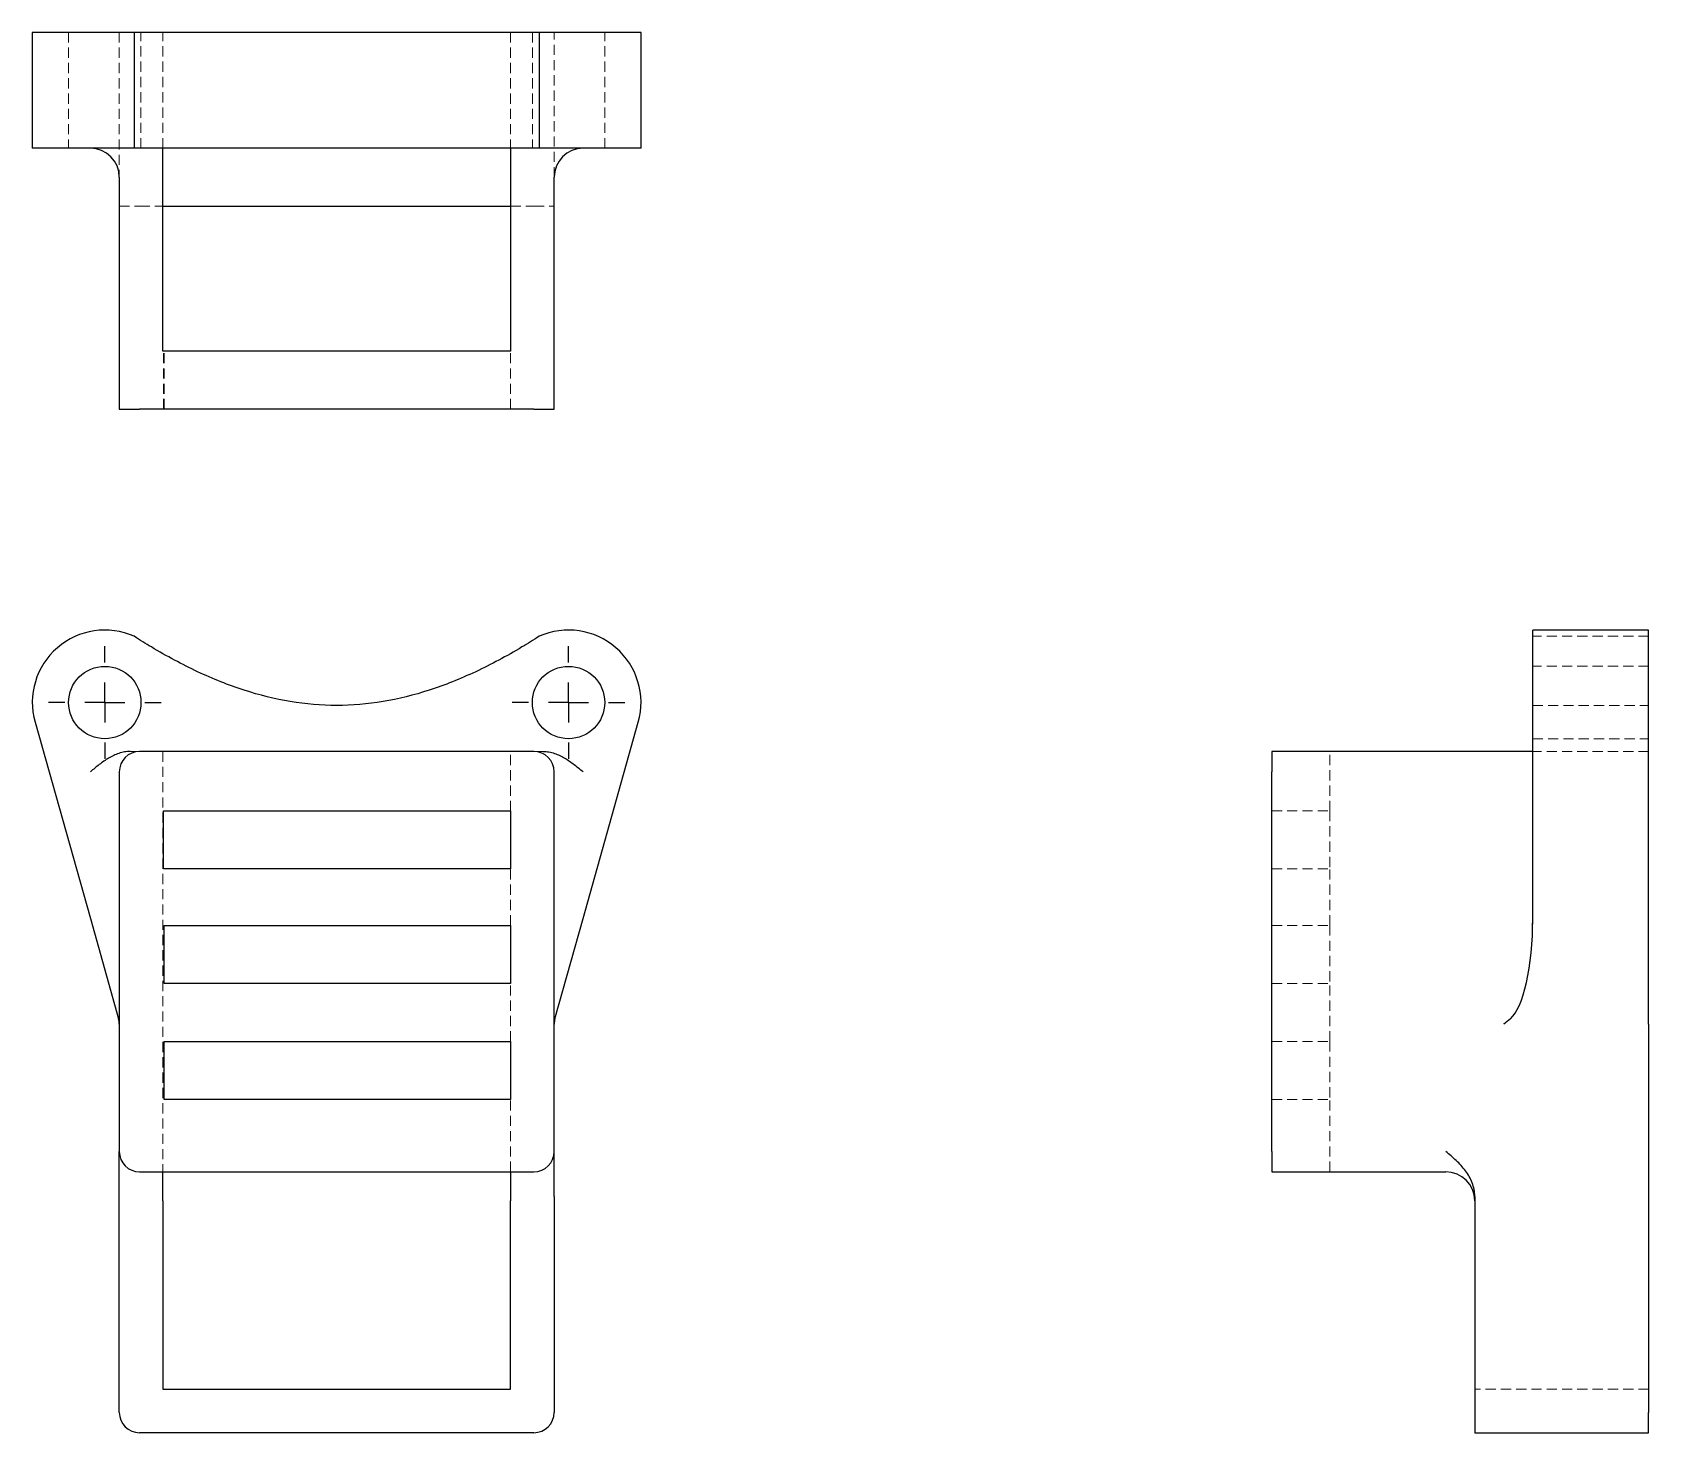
# Model space of a CAD drawing. Header units: millimetres. Extents: x 45 to 246, y 7 to 181.
import ezdxf

# ---------------------------------------------------------------- set-up
doc = ezdxf.new("R2010")
doc.units = ezdxf.units.MM
doc.linetypes.add('HIDDEN', pattern=[1.905, 1.27, -0.635])
doc.layers.add('10', color=7, linetype='Continuous')

# ---------------------------------------------------------------- blocks, each defined once
blk = doc.blocks.new('SW_CENTERMARKSYMBOL_0')
at = {"layer": '10', "color": 0}
for p, q in [((0, 5), (0, 7.01)), ((0, 0), (0, 2.5)), ((-5, 0), (-7.01, 0)), ((0, 0), (-2.5, 0)), ((0, 0), (0, -2.5)), ((0, 0), (2.5, 0)), ((5, 0), (7.01, 0)), ((0, -5), (0, -7.01))]:
    blk.add_line(p, q, dxfattribs=at)
blk = doc.blocks.new('SW_CENTERMARKSYMBOL_1')
at = {"layer": '10', "color": 0}
for p, q in [((0, 5), (0, 7.01)), ((0, 0), (0, 2.5)), ((-5, 0), (-7.01, 0)), ((0, 0), (-2.5, 0)), ((0, 0), (0, -2.5)), ((0, 0), (2.5, 0)), ((5, 0), (7.01, 0)), ((0, -5), (0, -7.01))]:
    blk.add_line(p, q, dxfattribs=at)

msp = doc.modelspace()

# ---------------------------------------------------------------- linework, layer by layer
at = {"color": 7, "linetype": 'Continuous', "lineweight": 25}
for p, q in [((45.08, 181.47), (45.08, 167.03)), ((57.78, 181.47), (45.08, 181.47)), ((57.78, 181.47), (57.78, 167.03)), ((108.22, 181.47), (108.22, 167.03)), ((120.92, 181.47), (108.22, 181.47)), ((120.92, 167.03), (120.92, 181.47)), ((57.78, 167.03), (45.08, 167.03)), ((61.34, 141.75), (61.34, 167.03)), ((104.68, 167.03), (104.68, 141.75)), ((120.92, 167.03), (108.22, 167.03)), ((55.92, 163.42), (55.92, 134.52)), ((110.09, 134.52), (110.09, 163.42)), ((61.34, 159.8), (104.68, 159.8)), ((104.68, 141.75), (61.34, 141.75)), ((55.92, 134.52), (58.45, 134.52)), ((107.57, 134.52), (58.45, 134.52)), ((107.57, 134.52), (110.09, 134.52)), ((246.47, 107), (232.03, 107)), ((232.03, 95.53), (232.03, 107)), ((246.47, 95.53), (246.47, 107)), ((45.42, 95.52), (52.31, 71.06)), ((113.71, 71.08), (120.58, 95.53)), ((232.03, 71.08), (232.03, 95.53)), ((246.47, 58.58), (246.47, 95.53)), ((107.57, 91.87), (58.45, 91.87)), ((228.42, 91.87), (199.52, 91.87)), ((199.52, 91.87), (199.52, 89.34)), ((232.03, 91.87), (228.42, 91.87)), ((55.92, 89.34), (55.92, 42.03)), ((110.09, 42.03), (110.09, 89.34)), ((199.52, 42.03), (199.52, 89.34)), ((61.42, 84.46), (104.68, 84.46)), ((61.42, 77.24), (61.42, 84.46)), ((104.68, 84.46), (104.68, 77.24)), ((104.68, 77.24), (61.42, 77.24)), ((52.31, 71.06), (55.83, 58.58)), ((110.19, 58.58), (113.71, 71.08)), ((61.5, 70.2), (104.68, 70.2)), ((61.5, 62.98), (61.5, 70.2)), ((104.68, 70.2), (104.68, 62.98)), ((104.68, 62.98), (61.5, 62.98)), ((246.47, 57.9), (246.47, 58.58)), ((246.47, 57.9), (246.47, 9.53)), ((61.5, 55.75), (104.68, 55.75)), ((61.5, 48.53), (61.5, 55.75)), ((104.68, 55.75), (104.68, 48.53)), ((104.68, 48.53), (61.5, 48.53)), ((199.52, 42.03), (199.52, 39.5)), ((58.45, 39.5), (107.57, 39.5)), ((61.34, 35.89), (61.34, 39.5)), ((104.68, 39.5), (104.68, 35.89)), ((199.52, 39.5), (221.19, 39.5)), ((55.92, 9.53), (55.92, 36.44)), ((110.09, 36.44), (110.09, 9.53)), ((224.8, 36.44), (224.8, 9.53)), ((61.34, 35.89), (61.34, 12.42)), ((104.68, 12.42), (104.68, 35.89)), ((61.34, 12.42), (104.68, 12.42)), ((224.8, 9.53), (224.8, 7)), ((246.47, 7), (246.47, 9.53)), ((107.57, 7), (58.45, 7)), ((224.8, 7), (246.47, 7))]:
    msp.add_line(p, q, dxfattribs=at)
at = {"color": 7, "linetype": 'HIDDEN', "lineweight": 18}
for p, q in [((49.59, 181.47), (49.59, 167.03)), ((55.92, 181.47), (55.92, 163.42)), ((58.62, 167.03), (58.62, 181.47)), ((61.34, 167.03), (61.34, 181.47)), ((104.68, 181.47), (104.68, 167.03)), ((107.38, 181.47), (107.38, 167.03)), ((110.09, 163.42), (110.09, 181.47)), ((116.41, 167.03), (116.41, 181.47)), ((55.92, 159.8), (58.45, 159.8)), ((58.45, 159.8), (61.34, 159.8)), ((104.68, 159.8), (107.57, 159.8)), ((107.57, 159.8), (110.09, 159.8)), ((61.42, 134.52), (61.42, 141.75)), ((61.5, 134.52), (61.5, 141.75)), ((104.68, 134.52), (104.68, 141.75)), ((104.68, 134.52), (104.68, 141.75)), ((246.47, 106.22), (232.03, 106.22)), ((246.47, 102.49), (232.03, 102.49)), ((232.03, 97.6), (246.47, 97.6)), ((232.03, 93.46), (246.47, 93.46)), ((58.45, 91.87), (57.28, 91.87)), ((61.34, 91.87), (61.34, 39.5)), ((104.68, 84.46), (104.68, 91.87)), ((108.74, 91.87), (107.57, 91.87)), ((206.75, 84.46), (206.75, 91.87)), ((246.47, 91.87), (232.03, 91.87)), ((199.52, 84.46), (206.75, 84.46)), ((206.75, 84.46), (206.75, 77.24)), ((104.68, 70.2), (104.68, 77.24)), ((199.52, 77.24), (206.75, 77.24)), ((206.75, 70.2), (206.75, 77.24)), ((232.03, 71.08), (232.03, 71.06)), ((199.52, 70.2), (206.75, 70.2)), ((206.75, 70.2), (206.75, 62.98)), ((104.68, 55.75), (104.68, 62.98)), ((199.52, 62.98), (206.75, 62.98)), ((206.75, 55.75), (206.75, 62.98)), ((199.52, 55.75), (206.75, 55.75)), ((206.75, 55.75), (206.75, 48.53)), ((104.68, 39.5), (104.68, 48.53)), ((199.52, 48.53), (206.75, 48.53)), ((206.75, 39.5), (206.75, 48.53)), ((246.47, 12.42), (224.8, 12.42))]:
    msp.add_line(p, q, dxfattribs=at)
at = {"color": 7, "linetype": 'Continuous', "lineweight": 25}
for centre in [(54.11, 97.97), (111.89, 97.97)]:
    msp.add_circle(centre, 4.51, dxfattribs=at)
for centre, radius, start, end in [((52.31, 163.42), 3.61, 0, 90), ((113.71, 163.42), 3.61, 90, 180), ((54.11, 97.97), 9.03, 66.0317, 195.7387), ((111.89, 97.97), 9.03, 344.2881, 113.9686), ((58.45, 89.34), 2.53, 90, 180), ((107.57, 89.34), 2.53, 0, 90), ((58.45, 42.03), 2.53, 180, 270), ((107.57, 42.03), 2.53, 270, 0), ((221.19, 35.89), 3.61, 0, 90), ((58.45, 9.53), 2.53, 180, 270), ((107.57, 9.53), 2.53, 270, 0)]:
    msp.add_arc(centre, radius, start, end, dxfattribs=at)
msp.add_ellipse((228.42, 71.08), major_axis=(0, 12.84), ratio=0.281311, start_param=3.370808, end_param=4.712389, dxfattribs=at)
at = {"color": 7, "linetype": 'HIDDEN', "lineweight": 18}
msp.add_ellipse((228.42, 71.06), major_axis=(0, 12.81), ratio=0.281818, start_param=3.3712, end_param=4.712389, dxfattribs=at)
at = {"color": 7, "linetype": 'Continuous', "lineweight": 25}
for points in [[(59.91, 181.47), (59.2, 181.47), (58.49, 181.47), (57.78, 181.47)], [(108.22, 181.47), (107.51, 181.47), (106.8, 181.47), (106.09, 181.47)], [(59.91, 167.03), (59.2, 167.03), (58.49, 167.03), (57.78, 167.03)], [(108.22, 167.03), (107.51, 167.03), (106.8, 167.03), (106.09, 167.03)], [(59.91, 104.89), (59.2, 105.32), (58.49, 105.76), (57.78, 106.22)], [(108.22, 106.22), (107.51, 105.76), (106.8, 105.32), (106.09, 104.89)]]:
    msp.add_open_spline(points, degree=3, dxfattribs=at)
for points, knots in [([(106.09, 181.47), (104.17, 181.47), (102.24, 181.47), (98.4, 181.47), (96.47, 181.47), (92.62, 181.47), (90.7, 181.47), (86.85, 181.47), (83, 181.47), (79.15, 181.47), (75.3, 181.47), (73.38, 181.47), (69.53, 181.47), (67.6, 181.47), (63.76, 181.47), (61.83, 181.47), (59.91, 181.47)], [0, 0, 0, 0, 0.125, 0.125, 0.25, 0.25, 0.375, 0.375, 0.5, 0.625, 0.625, 0.75, 0.75, 0.875, 0.875, 1, 1, 1, 1]), ([(106.09, 167.03), (104.17, 167.03), (102.24, 167.03), (98.4, 167.03), (96.47, 167.03), (92.62, 167.03), (90.7, 167.03), (86.85, 167.03), (83, 167.03), (79.15, 167.03), (75.3, 167.03), (73.38, 167.03), (69.53, 167.03), (67.6, 167.03), (63.76, 167.03), (61.83, 167.03), (59.91, 167.03)], [0, 0, 0, 0, 0.125, 0.125, 0.25, 0.25, 0.375, 0.375, 0.5, 0.625, 0.625, 0.75, 0.75, 0.875, 0.875, 1, 1, 1, 1]), ([(106.09, 104.89), (104.17, 103.74), (102.24, 102.71), (98.4, 100.91), (96.47, 100.14), (92.62, 98.89), (90.7, 98.41), (86.85, 97.77), (83, 97.44), (79.15, 97.77), (75.3, 98.41), (73.38, 98.89), (69.53, 100.14), (67.6, 100.91), (63.76, 102.71), (61.83, 103.74), (59.91, 104.89)], [0, 0, 0, 0, 0.125, 0.125, 0.25, 0.25, 0.375, 0.375, 0.5, 0.625, 0.625, 0.75, 0.75, 0.875, 0.875, 1, 1, 1, 1]), ([(57.28, 91.87), (57.04, 91.87), (56.8, 91.85), (56.33, 91.77), (56.1, 91.71), (55.42, 91.48), (55, 91.28), (54.18, 90.8), (53.79, 90.53), (53.04, 89.95), (52.68, 89.64), (52.31, 89.34)], [0, 0, 0, 0, 0.125, 0.125, 0.25, 0.25, 0.5, 0.5, 0.75, 0.75, 1, 1, 1, 1]), ([(108.74, 91.87), (108.98, 91.87), (109.22, 91.85), (109.68, 91.77), (109.92, 91.71), (110.6, 91.48), (111.02, 91.28), (111.84, 90.8), (112.23, 90.53), (112.98, 89.95), (113.34, 89.64), (113.71, 89.34)], [0, 0, 0, 0, 0.125, 0.125, 0.25, 0.25, 0.5, 0.5, 0.75, 0.75, 1, 1, 1, 1]), ([(55.92, 57.9), (55.92, 57.9), (55.92, 57.91), (55.92, 58.14), (55.89, 58.36), (55.83, 58.58)], [-0.00054057, -0.00054057, -0.00054057, -0.00054057, 0, 0, 0.02922251, 0.02922251, 0.02922251, 0.02922251]), ([(110.19, 58.58), (110.13, 58.36), (110.1, 58.14), (110.09, 57.91), (110.09, 57.9), (110.09, 57.9)], [0, 0, 0, 0, 0.02916426, 0.02916426, 0.02970468, 0.02970468, 0.02970468, 0.02970468]), ([(229.24, 58.58), (228.97, 58.36), (228.7, 58.14), (228.43, 57.91), (228.42, 57.9), (228.42, 57.9)], [0, 0, 0, 0, 0.02916426, 0.02916426, 0.02970468, 0.02970468, 0.02970468, 0.02970468]), ([(55.92, 36.44), (55.92, 36.73), (55.92, 37.01), (55.92, 37.58), (55.92, 37.86), (55.92, 38.67), (55.92, 39.16), (55.92, 40.09), (55.92, 40.51), (55.92, 41.29), (55.92, 41.66), (55.92, 42.03)], [0, 0, 0, 0, 0.125, 0.125, 0.25, 0.25, 0.5, 0.5, 0.75, 0.75, 1, 1, 1, 1]), ([(110.09, 36.44), (110.09, 36.73), (110.09, 37.01), (110.09, 37.58), (110.09, 37.86), (110.09, 38.67), (110.09, 39.16), (110.09, 40.09), (110.09, 40.51), (110.09, 41.29), (110.09, 41.66), (110.09, 42.03)], [0, 0, 0, 0, 0.125, 0.125, 0.25, 0.25, 0.5, 0.5, 0.75, 0.75, 1, 1, 1, 1]), ([(224.8, 36.44), (224.8, 36.73), (224.78, 37.01), (224.67, 37.58), (224.59, 37.86), (224.28, 38.67), (223.99, 39.16), (223.3, 40.09), (222.91, 40.51), (222.07, 41.29), (221.63, 41.66), (221.19, 42.03)], [0, 0, 0, 0, 0.125, 0.125, 0.25, 0.25, 0.5, 0.5, 0.75, 0.75, 1, 1, 1, 1])]:
    msp.add_open_spline(points, degree=3, knots=knots, dxfattribs=at)
at = {"color": 7, "linetype": 'HIDDEN', "lineweight": 18}
msp.add_open_spline([(228.42, 57.9), (228.42, 57.9), (228.43, 57.91), (228.7, 58.14), (228.97, 58.36), (229.24, 58.58)], degree=3, knots=[-0.00054057, -0.00054057, -0.00054057, -0.00054057, 0, 0, 0.02922251, 0.02922251, 0.02922251, 0.02922251], dxfattribs=at)

# ---------------------------------------------------------------- block references
at = {"layer": '10'}
for name, p in [('SW_CENTERMARKSYMBOL_1', (54.11, 97.97)), ('SW_CENTERMARKSYMBOL_0', (111.89, 97.97))]:
    msp.add_blockref(name, p, dxfattribs=at)

doc.saveas('drawing.dxf')
